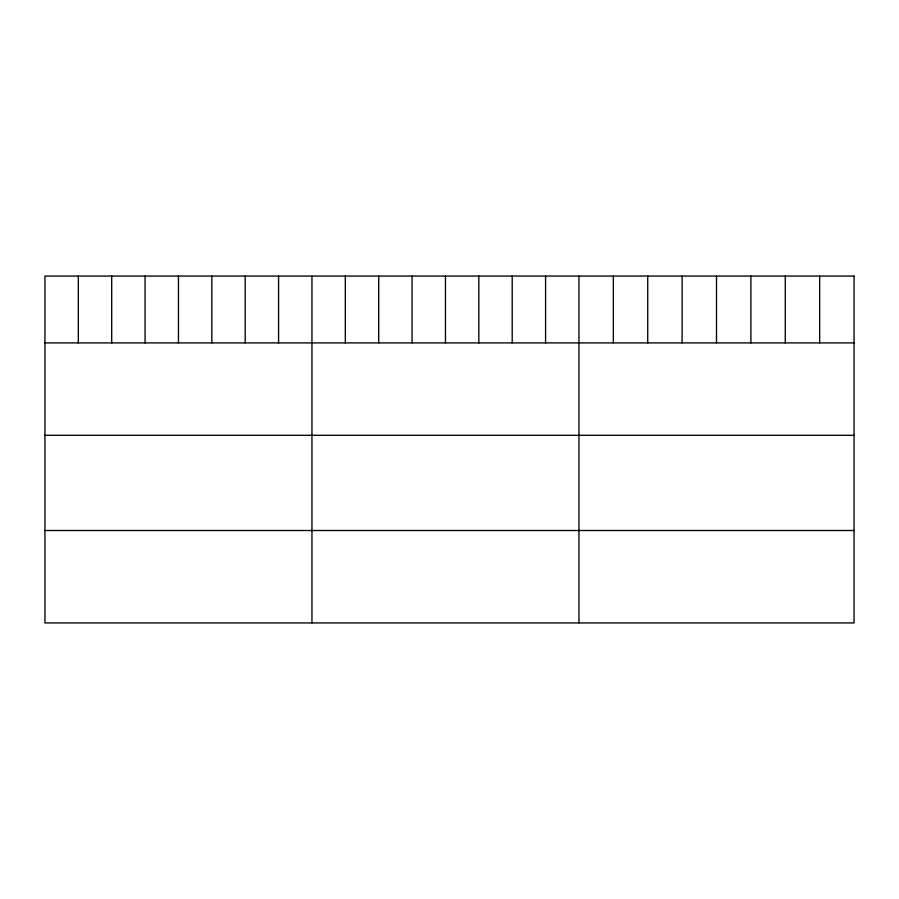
<?xml version="1.0" encoding="UTF-8"?>
<svg xmlns="http://www.w3.org/2000/svg" width="899" height="899" viewBox="0 0 899 899"><rect width="100%" height="100%" fill="white"/><g stroke="black" fill="none" stroke-linecap="round" stroke-linejoin="round"><path stroke-width="1.35" d="M44.95 342.901L854.05 342.901M44.95 435.307L854.05 435.307M44.95 530.511L854.05 530.511M819.663 276.072L819.663 342.901M785.276 276.072L785.276 342.901M750.89 276.072L750.89 342.901M716.503 276.072L716.503 342.901M682.116 276.072L682.116 342.901M647.73 276.072L647.73 342.901M613.343 276.072L613.343 342.901M578.956 276.072L578.956 622.928M545.581 276.072L545.581 342.901M512.205 276.072L512.205 342.901M478.83 276.072L478.83 342.901M445.454 276.072L445.454 342.901M412.079 276.072L412.079 342.901M378.704 276.072L378.704 342.901M345.328 276.072L345.328 342.901M311.953 276.072L311.953 622.928M278.578 276.072L278.578 342.901M245.202 276.072L245.202 342.901M211.827 276.072L211.827 342.901M178.452 276.072L178.452 342.901M145.076 276.072L145.076 342.901M111.701 276.072L111.701 342.901M78.325 276.072L78.325 342.901M854.05 276.072L44.95 276.072L44.95 622.928L854.05 622.928L854.05 276.072"/></g></svg>
